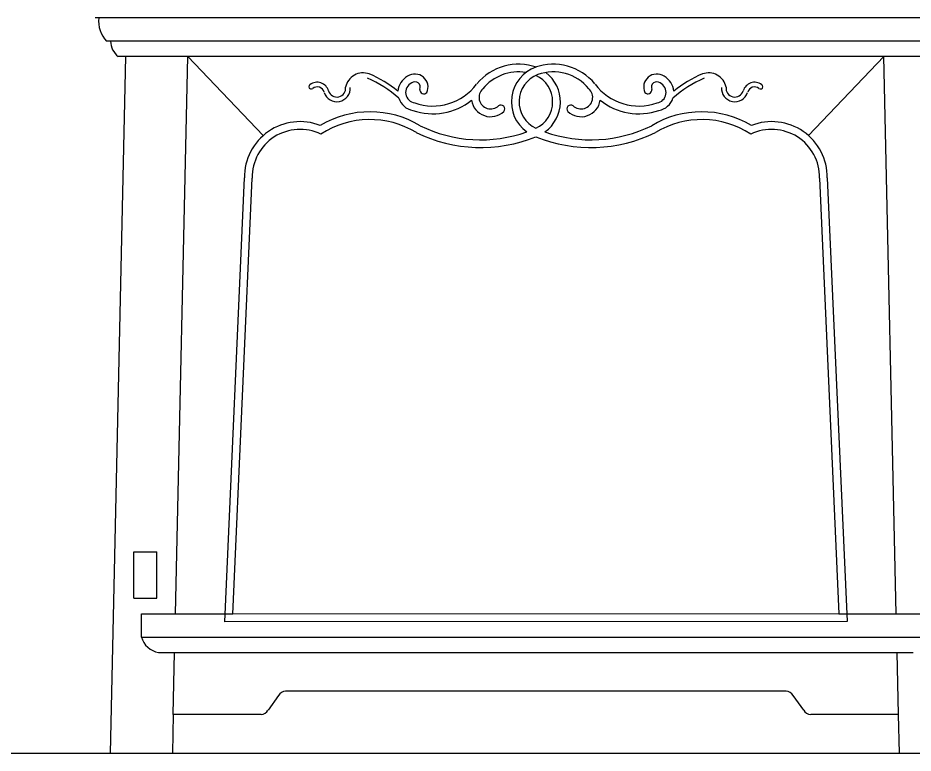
# Model space of a CAD drawing. Header units: inches. Extents: x 11 to 53.5, y 7.4 to 32.2.
# Drawn here: x 49.741 to 50.319, y 27.959 to 28.434 of the extents above; entities that cross this region are included whole.
import ezdxf

# ---------------------------------------------------------------- set-up
doc = ezdxf.new("R2010")
doc.units = ezdxf.units.IN
doc.header["$MEASUREMENT"] = 0
doc.layers.add('02', color=2, linetype='Continuous')
doc.layers.add('1', color=1, linetype='Continuous')

msp = doc.modelspace()

# ---------------------------------------------------------------- linework, layer by layer
at = {"layer": '02'}
for p, q in [((50.3605, 28.4337), (49.7905, 28.4337)), ((50.353, 28.4187), (49.798, 28.4187)), ((49.8005, 27.9587), (49.8105, 28.4087)), ((50.3455, 28.4087), (49.8055, 28.4087)), ((49.84251, 28.0487), (49.85049, 28.4087)), ((49.89929, 28.35772), (49.85049, 28.4087)), ((50.25171, 28.35772), (50.30051, 28.4087)), ((50.30849, 28.0487), (50.30051, 28.40875)), ((49.87432, 28.04348), (49.88707, 28.33033)), ((49.87955, 28.04848), (49.89207, 28.33025)), ((50.25892, 28.33025), (50.27143, 28.0487)), ((50.26392, 28.33033), (50.27666, 28.0437)), ((49.8155, 28.0587), (49.8155, 28.0887)), ((49.8155, 28.0887), (49.8305, 28.0887)), ((49.8305, 28.0587), (49.8305, 28.0887)), ((49.8155, 28.0587), (49.8305, 28.0587)), ((49.8205, 28.0337), (49.8205, 28.0487)), ((49.8205, 28.0487), (49.87956, 28.0487)), ((50.27143, 28.0487), (49.87955, 28.04848)), ((50.27143, 28.0487), (50.3305, 28.0487)), ((50.27666, 28.0437), (49.87432, 28.04348)), ((49.8205, 28.0337), (50.3305, 28.0337)), ((49.83162, 28.0237), (50.31938, 28.0237)), ((49.84106, 27.9837), (49.84195, 28.0237)), ((50.30993, 27.9837), (50.30904, 28.0237)), ((49.90922, 27.99587), (49.90233, 27.98653)), ((50.23727, 27.9987), (49.91373, 27.9987)), ((50.24866, 27.98653), (50.24177, 27.99587)), ((49.84106, 27.9837), (49.84051, 27.9587)), ((49.89782, 27.9837), (49.84106, 27.9837)), ((50.30993, 27.9837), (50.25317, 27.9837)), ((50.31049, 27.9587), (50.30993, 27.9837))]:
    msp.add_line(p, q, dxfattribs=at)
for centre, radius, start, end in [((49.81102, 28.43138), 0.01817, 172.65108, 224.21882), ((49.81376, 28.41908), 0.01326, 181.64053, 231.48957), ((50.06428, 28.36882), 0.03497, 70.48781, 140.31247), ((50.06428, 28.36882), 0.02997, 80.94387, 140.31247), ((50.08352, 28.37947), 0.02387, 109.48473, 234.37672), ((50.08671, 28.36882), 0.03497, 39.68753, 109.51219), ((50.06748, 28.37947), 0.02387, 70.32129, 70.51527), ((50.08671, 28.36882), 0.02997, 39.68753, 109.51219), ((50.06748, 28.37947), 0.02387, 305.62328, 52.52733), ((49.96383, 28.38659), 0.01161, 70.26374, 167.93742), ((49.93954, 28.32954), 0.0706, 47.89309, 67.46134), ((49.93954, 28.32954), 0.0736, 50.50605, 67.46134), ((49.99816, 28.38551), 0.01184, 117.98698, 175.99748), ((49.99735, 28.38898), 0.00844, 335.45255, 124.225), ((50.08352, 28.37947), 0.01887, 111.16471, 244.84439), ((50.06748, 28.37947), 0.01887, 295.15561, 64.84439), ((50.15364, 28.38898), 0.00844, 55.775, 204.54745), ((50.15283, 28.38551), 0.01184, 4.00252, 62.01302), ((50.21145, 28.32954), 0.0706, 112.53866, 132.10691), ((50.21145, 28.32954), 0.0736, 112.53866, 129.49395), ((50.18716, 28.38659), 0.01161, 12.06258, 109.73626), ((49.93025, 28.38927), 0.00151, 121.32091, 312.85156), ((49.93408, 28.38446), 0.00765, 15.5128, 127.08623), ((49.93408, 28.38446), 0.00465, 15.5128, 127.08623), ((49.94685, 28.38825), 0.00867, 197.95966, 3.65105), ((49.94685, 28.38825), 0.00567, 197.95966, 7.71965), ((49.99816, 28.38551), 0.00684, 115.50177, 261.60042), ((49.99735, 28.38898), 0.00344, 335.45255, 128.37362), ((50.00882, 28.41228), 0.03551, 250.82843, 323.10293), ((50.00314, 28.38735), 0.00267, 175.7473, 315.15781), ((50.04628, 28.38239), 0.00752, 132.25646, 313.31762), ((50.10472, 28.38239), 0.00752, 226.68238, 47.74354), ((50.14217, 28.41228), 0.03551, 216.89707, 289.17157), ((50.14785, 28.38735), 0.00267, 224.84219, 4.2527), ((50.15364, 28.38898), 0.00344, 51.62638, 204.54745), ((50.15283, 28.38551), 0.00684, 278.39958, 64.49823), ((50.20414, 28.38825), 0.00867, 176.34895, 342.04034), ((50.20414, 28.38825), 0.00567, 172.28035, 342.04034), ((50.21691, 28.38446), 0.00765, 52.91377, 164.4872), ((50.21691, 28.38446), 0.00465, 52.91377, 164.4872), ((50.22074, 28.38927), 0.00151, 227.14844, 58.67909), ((49.99816, 28.38551), 0.01184, 197.66107, 259.08535), ((50.15283, 28.38551), 0.01184, 280.91465, 342.33893), ((50.00882, 28.41228), 0.04051, 251.42522, 308.25181), ((50.04628, 28.38239), 0.01252, 188.83177, 313.31762), ((50.05296, 28.37491), 0.00251, 319.49262, 127.14261), ((50.09804, 28.37491), 0.00251, 52.85739, 220.50738), ((50.10472, 28.38239), 0.01252, 226.68238, 351.16823), ((50.14217, 28.41228), 0.04051, 231.74819, 288.57478), ((49.96828, 28.31022), 0.06281, 58.99982, 120.76299), ((50.18272, 28.31022), 0.06281, 59.23701, 121.00018), ((49.92303, 28.33071), 0.03596, 68.60109, 180.6021), ((49.96828, 28.31022), 0.05781, 58.79704, 123.26804), ((50.03985, 28.44397), 0.08902, 243.85282, 289.53142), ((50.11114, 28.44397), 0.08902, 250.46858, 296.14718), ((50.18272, 28.31022), 0.05781, 56.73196, 121.20296), ((50.22796, 28.33071), 0.03596, 359.3979, 111.39891), ((49.92303, 28.33071), 0.03096, 64.0763, 180.84678), ((50.03985, 28.44397), 0.09402, 243.71925, 292.27736), ((50.11114, 28.44397), 0.09402, 247.72264, 296.28075), ((50.22796, 28.33071), 0.03096, 359.15322, 115.9237), ((49.83388, 28.0374), 0.01389, 195.46471, 260.61148), ((49.91373, 27.9937), 0.005, 90, 154.31865), ((50.23727, 27.9937), 0.005, 25.68135, 90), ((49.89782, 27.9887), 0.005, 270, 334.31865), ((50.25317, 27.9887), 0.005, 205.68135, 270)]:
    msp.add_arc(centre, radius, start, end, dxfattribs=at)
at = {"layer": '1'}
msp.add_line((32.85865, 27.9587), (53.18485, 27.9587), dxfattribs=at)

doc.saveas('drawing.dxf')
